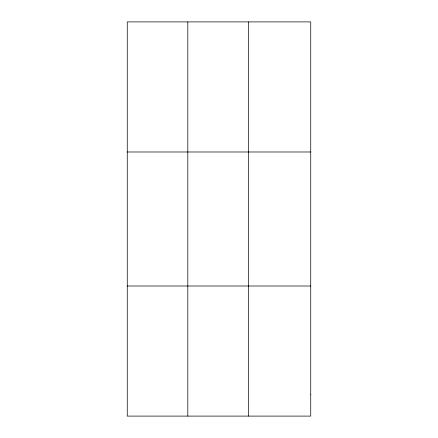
<?xml version="1.0" encoding="UTF-8"?>
<svg xmlns="http://www.w3.org/2000/svg" width="438" height="438" viewBox="0 0 438 438"><rect width="100%" height="100%" fill="white"/><g stroke="black" fill="none" stroke-linecap="round" stroke-linejoin="round"><path stroke-width="0.66" d="M187.809 416.1L187.809 21.9M248.357 416.1L248.357 21.9M127.261 151.986L310.739 151.986M127.261 286.014L310.739 286.014M310.739 394.419L310.739 416.1L127.261 416.1L127.261 21.9L310.739 21.9L310.739 394.419"/></g></svg>
